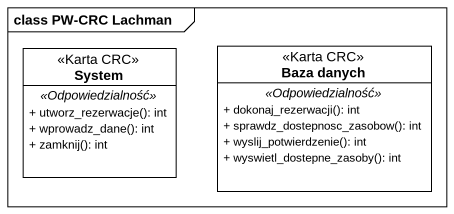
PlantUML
@startuml
mainframe class PW-CRC Lachman
hide circle
hide empty members
skinparam classAttributeIconSize 0
class System <<Karta CRC>> {
  .. <<Odpowiedzialność>> ..
  + utworz_rezerwacje(): int
  + wprowadz_dane(): int
  + zamknij(): int
}
class "Baza danych" as Baza_danych <<Karta CRC>> {
  .. <<Odpowiedzialność>> ..
  + dokonaj_rezerwacji(): int
  + sprawdz_dostepnosc_zasobow(): int
  + wyslij_potwierdzenie(): int
  + wyswietl_dostepne_zasoby(): int
}
@enduml
